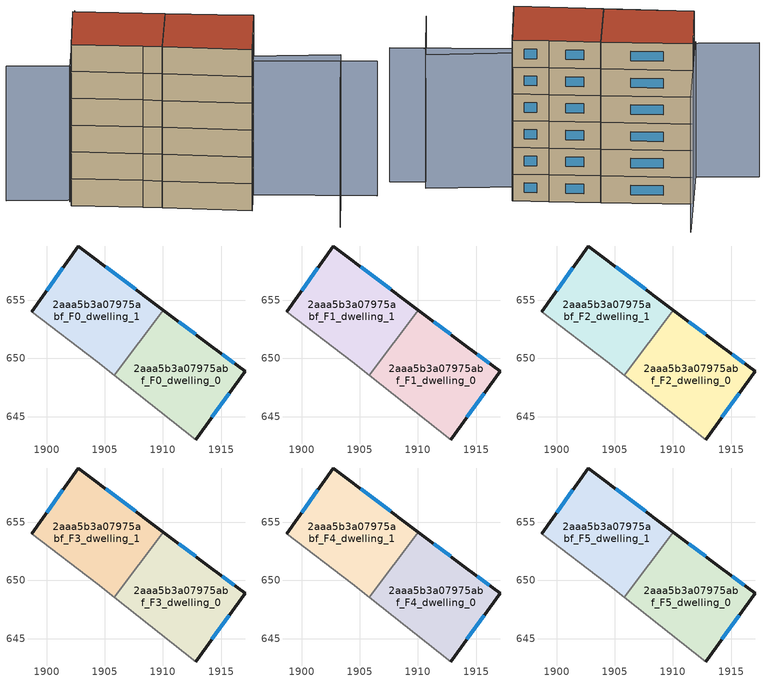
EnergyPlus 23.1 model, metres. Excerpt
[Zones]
2aaa5b3a07975abf_F0_dwelling_0
 floor ground (EU_floor_Construction): 1914.17,651.04 1917.05,648.89 1912.83,643.01 1905.83,648.53 1910.03,654.14 z0
 wall outside (EU_wall_Construction): 1912.83,643.01 1917.05,648.89 1914.17,651.04 1910.03,654.14 z0:3
 wall adiabatic (EU_wall_Construction): 1905.83,648.53 1912.83,643.01 z0:3
 wall to 2aaa5b3a07975abf_F0_dwelling_1 (EU_wall_Construction): 1910.03,654.14 1905.83,648.53 z0:3
 window (EU_Window_Construction): 1912.83,652.04 1911.37,653.14 / 1916.11,649.59 1915.1,650.34 / 1914.19,644.92 1915.68,646.98 z0.97:2.03
2aaa5b3a07975abf_F0_dwelling_1
 floor ground (EU_floor_Construction): 1910.03,654.14 1905.83,648.53 1904.34,649.71 1898.71,654 1902.71,659.62 z0
 wall outside (EU_wall_Construction): 1910.03,654.14 1902.71,659.62 1898.71,654 z0:3
 wall adiabatic (EU_wall_Construction): 1898.71,654 1904.34,649.71 1905.83,648.53 z0:3
 window (EU_Window_Construction): 1901.41,657.8 1900,655.82 / 1907.66,655.92 1905.08,657.84 z0.97:2.03
2aaa5b3a07975abf_F1_dwelling_0
 floor to 2aaa5b3a07975abf_F0_dwelling_0 (EU_floor_Construction): 1914.17,651.04 1917.05,648.89 1912.83,643.01 1905.83,648.53 1910.03,654.14 z3
 wall outside (EU_wall_Construction): 1912.83,643.01 1917.05,648.89 1914.17,651.04 1910.03,654.14 z3:6
 wall adiabatic (EU_wall_Construction): 1905.83,648.53 1912.83,643.01 z3:6
 wall to 2aaa5b3a07975abf_F1_dwelling_1 (EU_wall_Construction): 1910.03,654.14 1905.83,648.53 z3:6
 window (EU_Window_Construction): 1912.83,652.04 1911.37,653.14 / 1916.11,649.59 1915.1,650.34 / 1914.19,644.92 1915.68,646.98 z3.97:5.03
2aaa5b3a07975abf_F1_dwelling_1
 floor to 2aaa5b3a07975abf_F0_dwelling_1 (EU_floor_Construction): 1910.03,654.14 1905.83,648.53 1904.34,649.71 1898.71,654 1902.71,659.62 z3
 wall outside (EU_wall_Construction): 1910.03,654.14 1902.71,659.62 1898.71,654 z3:6
 wall adiabatic (EU_wall_Construction): 1898.71,654 1904.34,649.71 1905.83,648.53 z3:6
 window (EU_Window_Construction): 1901.41,657.8 1900,655.82 / 1907.66,655.92 1905.08,657.84 z3.97:5.03
2aaa5b3a07975abf_F2_dwelling_0
 floor to 2aaa5b3a07975abf_F1_dwelling_0 (EU_floor_Construction): 1914.17,651.04 1917.05,648.89 1912.83,643.01 1905.83,648.53 1910.03,654.14 z6
 wall outside (EU_wall_Construction): 1912.83,643.01 1917.05,648.89 1914.17,651.04 1910.03,654.14 z6:9
 wall adiabatic (EU_wall_Construction): 1905.83,648.53 1912.83,643.01 z6:9
 wall to 2aaa5b3a07975abf_F2_dwelling_1 (EU_wall_Construction): 1910.03,654.14 1905.83,648.53 z6:9
 window (EU_Window_Construction): 1912.83,652.04 1911.37,653.14 / 1916.11,649.59 1915.1,650.34 / 1914.19,644.92 1915.68,646.98 z6.97:8.03
2aaa5b3a07975abf_F2_dwelling_1
 floor to 2aaa5b3a07975abf_F1_dwelling_1 (EU_floor_Construction): 1910.03,654.14 1905.83,648.53 1904.34,649.71 1898.71,654 1902.71,659.62 z6
 wall outside (EU_wall_Construction): 1910.03,654.14 1902.71,659.62 1898.71,654 z6:9
 wall adiabatic (EU_wall_Construction): 1898.71,654 1904.34,649.71 1905.83,648.53 z6:9
 window (EU_Window_Construction): 1901.41,657.8 1900,655.82 / 1907.66,655.92 1905.08,657.84 z6.97:8.03
2aaa5b3a07975abf_F3_dwelling_0
 floor to 2aaa5b3a07975abf_F2_dwelling_0 (EU_floor_Construction): 1914.17,651.04 1917.05,648.89 1912.83,643.01 1905.83,648.53 1910.03,654.14 z9
 wall outside (EU_wall_Construction): 1912.83,643.01 1917.05,648.89 1914.17,651.04 1910.03,654.14 z9:12
 wall adiabatic (EU_wall_Construction): 1905.83,648.53 1912.83,643.01 z9:12
 wall to 2aaa5b3a07975abf_F3_dwelling_1 (EU_wall_Construction): 1910.03,654.14 1905.83,648.53 z9:12
 window (EU_Window_Construction): 1912.83,652.04 1911.37,653.14 / 1916.11,649.59 1915.1,650.34 / 1914.19,644.92 1915.68,646.98 z9.97:11.03
2aaa5b3a07975abf_F3_dwelling_1
 floor to 2aaa5b3a07975abf_F2_dwelling_1 (EU_floor_Construction): 1910.03,654.14 1905.83,648.53 1904.34,649.71 1898.71,654 1902.71,659.62 z9
 wall outside (EU_wall_Construction): 1910.03,654.14 1902.71,659.62 1898.71,654 z9:12
 wall adiabatic (EU_wall_Construction): 1898.71,654 1904.34,649.71 1905.83,648.53 z9:12
 window (EU_Window_Construction): 1901.41,657.8 1900,655.82 / 1907.66,655.92 1905.08,657.84 z9.97:11.03
2aaa5b3a07975abf_F4_dwelling_0
 floor to 2aaa5b3a07975abf_F3_dwelling_0 (EU_floor_Construction): 1914.17,651.04 1917.05,648.89 1912.83,643.01 1905.83,648.53 1910.03,654.14 z12
 wall outside (EU_wall_Construction): 1912.83,643.01 1917.05,648.89 1914.17,651.04 1910.03,654.14 z12:15
 wall adiabatic (EU_wall_Construction): 1905.83,648.53 1912.83,643.01 z12:15
 wall to 2aaa5b3a07975abf_F4_dwelling_1 (EU_wall_Construction): 1910.03,654.14 1905.83,648.53 z12:15
 window (EU_Window_Construction): 1912.83,652.04 1911.37,653.14 / 1916.11,649.59 1915.1,650.34 / 1914.19,644.92 1915.68,646.98 z12.97:14.03
2aaa5b3a07975abf_F4_dwelling_1
 floor to 2aaa5b3a07975abf_F3_dwelling_1 (EU_floor_Construction): 1910.03,654.14 1905.83,648.53 1904.34,649.71 1898.71,654 1902.71,659.62 z12
 wall outside (EU_wall_Construction): 1910.03,654.14 1902.71,659.62 1898.71,654 z12:15
 wall adiabatic (EU_wall_Construction): 1898.71,654 1904.34,649.71 1905.83,648.53 z12:15
 window (EU_Window_Construction): 1901.41,657.8 1900,655.82 / 1907.66,655.92 1905.08,657.84 z12.97:14.03
2aaa5b3a07975abf_F5_dwelling_0
 floor to 2aaa5b3a07975abf_F4_dwelling_0 (EU_floor_Construction): 1914.17,651.04 1917.05,648.89 1912.83,643.01 1905.83,648.53 1910.03,654.14 z15
 wall outside (EU_wall_Construction): 1912.83,643.01 1917.05,648.89 1914.17,651.04 1910.03,654.14 z15:18
 wall adiabatic (EU_wall_Construction): 1905.83,648.53 1912.83,643.01 z15:18
 wall to 2aaa5b3a07975abf_F5_dwelling_1 (EU_wall_Construction): 1910.03,654.14 1905.83,648.53 z15:18
 window (EU_Window_Construction): 1912.83,652.04 1911.37,653.14 / 1916.11,649.59 1915.1,650.34 / 1914.19,644.92 1915.68,646.98 z15.97:17.03
 roof outside (EU_roof_Construction): 1912.83,643.01 1917.05,648.89 1914.17,651.04 1910.03,654.14 1905.83,648.53 z18
2aaa5b3a07975abf_F5_dwelling_1
 floor to 2aaa5b3a07975abf_F4_dwelling_1 (EU_floor_Construction): 1910.03,654.14 1905.83,648.53 1904.34,649.71 1898.71,654 1902.71,659.62 z15
 wall outside (EU_wall_Construction): 1910.03,654.14 1902.71,659.62 1898.71,654 z15:18
 wall adiabatic (EU_wall_Construction): 1898.71,654 1904.34,649.71 1905.83,648.53 z15:18
 window (EU_Window_Construction): 1901.41,657.8 1900,655.82 / 1907.66,655.92 1905.08,657.84 z15.97:17.03
 roof outside (EU_roof_Construction): 1905.83,648.53 1910.03,654.14 1902.71,659.62 1898.71,654 1904.34,649.71 z18
shading: 1914.6,646.93 1922.63,641.87 / 1918.04,635.27 1921.87,640.74 / 1921.87,640.74 1924.8,638.69 / 1893.99,658.51 1914.21,645.1 / 1924.78,638.67 1914.8,645.75 / 1914.8,645.75 1917.03,648.9 / 1906.18,664.3 1899.08,654.78 z0:15
[Building]
EU S2 Campaign: North Axis=0; Terrain=City; Solar Distribution=FullExterior
[Site:Location]
Bologna: Latitude=44.5; Longitude=11.25; Time Zone=1; Elevation=37
[SizingPeriod:WeatherFileDays]
AnnualSizingPeriod: Begin Month=1; Begin Day of Month=1; End Month=12; End Day of Month=31; Day of Week for Start Day=Monday; Use Weather File Daylight Saving Period=No; Use Weather File Rain and Snow Indicators=No
[MATERIAL]
EU_InternalMass_Material: Roughness=MediumRough; Thickness=0.1; Conductivity=1; Density=1800; Specific Heat=900; Thermal Absorptance=0.9; Solar Absorptance=0.7; Visible Absorptance=0.7
[MATERIAL:NOMASS] Roughness=MediumRough; Thermal Absorptance=0.9; Solar Absorptance=0.7; Visible Absorptance=0.7
Name | Thermal Resistance
EU_wall_NoMass | 0.779417
EU_roof_NoMass | 0.435466
EU_floor_NoMass | 0.588222
[WINDOWMATERIAL:SIMPLEGLAZINGSYSTEM]
EU_Window_SimpleGlazing: UFactor=5.16242; Solar Heat Gain Coefficient=0.85; Visible Transmittance=0.85
[CONSTRUCTION]
EU_wall_Construction: EU_wall_NoMass
EU_roof_Construction: EU_roof_NoMass
EU_floor_Construction: EU_floor_NoMass
EU_Window_Construction: EU_Window_SimpleGlazing
EU_InternalMass_Construction: EU_InternalMass_Material
[ZONE] Type=1; Multiplier=1; Ceiling Height=autocalculate; Floor Area=autocalculate; Part of Total Floor Area=Yes
Name | Volume
2aaa5b3a07975abf_F0_dwelling_0 | 188.692
2aaa5b3a07975abf_F1_dwelling_0; 2aaa5b3a07975abf_F2_dwelling_0; 2aaa5b3a07975abf_F3_dwelling_0; 2aaa5b3a07975abf_F4_dwelling_0; 2aaa5b3a07975abf_F5_dwelling_0 | 188.691
2aaa5b3a07975abf_F0_dwelling_1 | 188.697
2aaa5b3a07975abf_F1_dwelling_1; 2aaa5b3a07975abf_F2_dwelling_1; 2aaa5b3a07975abf_F3_dwelling_1; 2aaa5b3a07975abf_F4_dwelling_1; 2aaa5b3a07975abf_F5_dwelling_1 | 188.698
[INTERNALMASS] Construction=EU_InternalMass_Construction
Name | Zone or ZoneList | Surface Area
2aaa5b3a07975abf_F0_dwelling_0_EU_InternalMass | 2aaa5b3a07975abf_F0_dwelling_0 | 62.8973
2aaa5b3a07975abf_F0_dwelling_1_EU_InternalMass | 2aaa5b3a07975abf_F0_dwelling_1 | 62.8999
2aaa5b3a07975abf_F1_dwelling_0_EU_InternalMass | 2aaa5b3a07975abf_F1_dwelling_0 | 62.8973
2aaa5b3a07975abf_F1_dwelling_1_EU_InternalMass | 2aaa5b3a07975abf_F1_dwelling_1 | 62.8999
2aaa5b3a07975abf_F2_dwelling_0_EU_InternalMass | 2aaa5b3a07975abf_F2_dwelling_0 | 62.8973
2aaa5b3a07975abf_F2_dwelling_1_EU_InternalMass | 2aaa5b3a07975abf_F2_dwelling_1 | 62.8999
2aaa5b3a07975abf_F3_dwelling_0_EU_InternalMass | 2aaa5b3a07975abf_F3_dwelling_0 | 62.8973
2aaa5b3a07975abf_F3_dwelling_1_EU_InternalMass | 2aaa5b3a07975abf_F3_dwelling_1 | 62.8999
2aaa5b3a07975abf_F4_dwelling_0_EU_InternalMass | 2aaa5b3a07975abf_F4_dwelling_0 | 62.8973
2aaa5b3a07975abf_F4_dwelling_1_EU_InternalMass | 2aaa5b3a07975abf_F4_dwelling_1 | 62.8999
2aaa5b3a07975abf_F5_dwelling_0_EU_InternalMass | 2aaa5b3a07975abf_F5_dwelling_0 | 62.8973
2aaa5b3a07975abf_F5_dwelling_1_EU_InternalMass | 2aaa5b3a07975abf_F5_dwelling_1 | 62.8999
[OTHEREQUIPMENT] Fuel Type=Electricity; Design Level Calculation Method=Watts/Area; Power per Zone Floor Area=1; Fraction Latent=0; Fraction Radiant=0; Fraction Lost=0; Carbon Dioxide Generation Rate=0; EndUse Subcategory=EU_Step8_InternalGains
Name | Zone or ZoneList or Space or SpaceList | Schedule
EU_Step8_InternalGain_2aaa5b3a07975abf_F0_dwelling_0_f000 | 2aaa5b3a07975abf_F0_dwelling_0 | EU_Step8_GainSchedule_2aaa5b3a07975abf_F0_dwelling_0_f000
EU_Step8_InternalGain_2aaa5b3a07975abf_F0_dwelling_1_f000 | 2aaa5b3a07975abf_F0_dwelling_1 | EU_Step8_GainSchedule_2aaa5b3a07975abf_F0_dwelling_1_f000
EU_Step8_InternalGain_2aaa5b3a07975abf_F1_dwelling_0_f000 | 2aaa5b3a07975abf_F1_dwelling_0 | EU_Step8_GainSchedule_2aaa5b3a07975abf_F1_dwelling_0_f000
EU_Step8_InternalGain_2aaa5b3a07975abf_F1_dwelling_1_f000 | 2aaa5b3a07975abf_F1_dwelling_1 | EU_Step8_GainSchedule_2aaa5b3a07975abf_F1_dwelling_1_f000
EU_Step8_InternalGain_2aaa5b3a07975abf_F2_dwelling_0_f000 | 2aaa5b3a07975abf_F2_dwelling_0 | EU_Step8_GainSchedule_2aaa5b3a07975abf_F2_dwelling_0_f000
EU_Step8_InternalGain_2aaa5b3a07975abf_F2_dwelling_1_f000 | 2aaa5b3a07975abf_F2_dwelling_1 | EU_Step8_GainSchedule_2aaa5b3a07975abf_F2_dwelling_1_f000
EU_Step8_InternalGain_2aaa5b3a07975abf_F3_dwelling_0_f000 | 2aaa5b3a07975abf_F3_dwelling_0 | EU_Step8_GainSchedule_2aaa5b3a07975abf_F3_dwelling_0_f000
EU_Step8_InternalGain_2aaa5b3a07975abf_F3_dwelling_1_f000 | 2aaa5b3a07975abf_F3_dwelling_1 | EU_Step8_GainSchedule_2aaa5b3a07975abf_F3_dwelling_1_f000
EU_Step8_InternalGain_2aaa5b3a07975abf_F4_dwelling_0_f000 | 2aaa5b3a07975abf_F4_dwelling_0 | EU_Step8_GainSchedule_2aaa5b3a07975abf_F4_dwelling_0_f000
EU_Step8_InternalGain_2aaa5b3a07975abf_F4_dwelling_1_f000 | 2aaa5b3a07975abf_F4_dwelling_1 | EU_Step8_GainSchedule_2aaa5b3a07975abf_F4_dwelling_1_f000
EU_Step8_InternalGain_2aaa5b3a07975abf_F5_dwelling_0_f000 | 2aaa5b3a07975abf_F5_dwelling_0 | EU_Step8_GainSchedule_2aaa5b3a07975abf_F5_dwelling_0_f000
EU_Step8_InternalGain_2aaa5b3a07975abf_F5_dwelling_1_f000 | 2aaa5b3a07975abf_F5_dwelling_1 | EU_Step8_GainSchedule_2aaa5b3a07975abf_F5_dwelling_1_f000
[ZONEVENTILATION:DESIGNFLOWRATE] Schedule=EU_AlwaysOn; Design Flow Rate Calculation Method=AirChanges/Hour; Air Changes per Hour=0.712058; Ventilation Type=Natural; Fan Pressure Rise=0; Fan Total Efficiency=1; Constant Term Coefficient=1; Temperature Term Coefficient=0; Velocity Term Coefficient=0; Velocity Squared Term Coefficient=0; Minimum Indoor Temperature=-100; Maximum Indoor Temperature=100; Delta Temperature=-100; Minimum Outdoor Temperature=-100; Maximum Outdoor Temperature=100; Maximum Wind Speed=40
Name | Zone or ZoneList or Space or SpaceList
EU_ConstantAir_2aaa5b3a07975abf_F0_dwelling_0 | 2aaa5b3a07975abf_F0_dwelling_0
EU_ConstantAir_2aaa5b3a07975abf_F0_dwelling_1 | 2aaa5b3a07975abf_F0_dwelling_1
EU_ConstantAir_2aaa5b3a07975abf_F1_dwelling_0 | 2aaa5b3a07975abf_F1_dwelling_0
EU_ConstantAir_2aaa5b3a07975abf_F1_dwelling_1 | 2aaa5b3a07975abf_F1_dwelling_1
EU_ConstantAir_2aaa5b3a07975abf_F2_dwelling_0 | 2aaa5b3a07975abf_F2_dwelling_0
EU_ConstantAir_2aaa5b3a07975abf_F2_dwelling_1 | 2aaa5b3a07975abf_F2_dwelling_1
EU_ConstantAir_2aaa5b3a07975abf_F3_dwelling_0 | 2aaa5b3a07975abf_F3_dwelling_0
EU_ConstantAir_2aaa5b3a07975abf_F3_dwelling_1 | 2aaa5b3a07975abf_F3_dwelling_1
EU_ConstantAir_2aaa5b3a07975abf_F4_dwelling_0 | 2aaa5b3a07975abf_F4_dwelling_0
EU_ConstantAir_2aaa5b3a07975abf_F4_dwelling_1 | 2aaa5b3a07975abf_F4_dwelling_1
EU_ConstantAir_2aaa5b3a07975abf_F5_dwelling_0 | 2aaa5b3a07975abf_F5_dwelling_0
EU_ConstantAir_2aaa5b3a07975abf_F5_dwelling_1 | 2aaa5b3a07975abf_F5_dwelling_1
[HVACTEMPLATE:THERMOSTAT] Constant Heating Setpoint=20; Constant Cooling Setpoint=50
EU_HeatOnly_2aaa5b3a07975abf_F0_dwelling_0; EU_HeatOnly_2aaa5b3a07975abf_F0_dwelling_1; EU_HeatOnly_2aaa5b3a07975abf_F1_dwelling_0; EU_HeatOnly_2aaa5b3a07975abf_F1_dwelling_1; EU_HeatOnly_2aaa5b3a07975abf_F2_dwelling_0; EU_HeatOnly_2aaa5b3a07975abf_F2_dwelling_1; EU_HeatOnly_2aaa5b3a07975abf_F3_dwelling_0; EU_HeatOnly_2aaa5b3a07975abf_F3_dwelling_1; EU_HeatOnly_2aaa5b3a07975abf_F4_dwelling_0; EU_HeatOnly_2aaa5b3a07975abf_F4_dwelling_1; EU_HeatOnly_2aaa5b3a07975abf_F5_dwelling_0; EU_HeatOnly_2aaa5b3a07975abf_F5_dwelling_1
[HVACTEMPLATE:ZONE:IDEALLOADSAIRSYSTEM] System Availability Schedule=EU_AlwaysOn; Maximum Heating Supply Air Temperature=50; Minimum Cooling Supply Air Temperature=13; Maximum Heating Supply Air Humidity Ratio=0.0156; Minimum Cooling Supply Air Humidity Ratio=0.0077; Heating Limit=NoLimit; Cooling Limit=NoLimit; Heating Availability Schedule=EU_AlwaysOn; Cooling Availability Schedule=EU_CoolingOff; Dehumidification Control Type=ConstantSensibleHeatRatio; Cooling Sensible Heat Ratio=0.7; Dehumidification Setpoint=60; Humidification Control Type=None; Humidification Setpoint=30; Outdoor Air Method=None; Outdoor Air Flow Rate per Person=0.00944; Outdoor Air Flow Rate per Zone Floor Area=0; Outdoor Air Flow Rate per Zone=0; Demand Controlled Ventilation Type=None; Outdoor Air Economizer Type=NoEconomizer; Heat Recovery Type=None; Sensible Heat Recovery Effectiveness=0.7; Latent Heat Recovery Effectiveness=0.65
Name | Template Thermostat
2aaa5b3a07975abf_F0_dwelling_0 | EU_HeatOnly_2aaa5b3a07975abf_F0_dwelling_0
2aaa5b3a07975abf_F0_dwelling_1 | EU_HeatOnly_2aaa5b3a07975abf_F0_dwelling_1
2aaa5b3a07975abf_F1_dwelling_0 | EU_HeatOnly_2aaa5b3a07975abf_F1_dwelling_0
2aaa5b3a07975abf_F1_dwelling_1 | EU_HeatOnly_2aaa5b3a07975abf_F1_dwelling_1
2aaa5b3a07975abf_F2_dwelling_0 | EU_HeatOnly_2aaa5b3a07975abf_F2_dwelling_0
2aaa5b3a07975abf_F2_dwelling_1 | EU_HeatOnly_2aaa5b3a07975abf_F2_dwelling_1
2aaa5b3a07975abf_F3_dwelling_0 | EU_HeatOnly_2aaa5b3a07975abf_F3_dwelling_0
2aaa5b3a07975abf_F3_dwelling_1 | EU_HeatOnly_2aaa5b3a07975abf_F3_dwelling_1
2aaa5b3a07975abf_F4_dwelling_0 | EU_HeatOnly_2aaa5b3a07975abf_F4_dwelling_0
2aaa5b3a07975abf_F4_dwelling_1 | EU_HeatOnly_2aaa5b3a07975abf_F4_dwelling_1
2aaa5b3a07975abf_F5_dwelling_0 | EU_HeatOnly_2aaa5b3a07975abf_F5_dwelling_0
2aaa5b3a07975abf_F5_dwelling_1 | EU_HeatOnly_2aaa5b3a07975abf_F5_dwelling_1
[SIZING:ZONE] Zone Cooling Design Supply Air Temperature Input Method=SupplyAirTemperature; Zone Cooling Design Supply Air Temperature=13; Zone Heating Design Supply Air Temperature Input Method=SupplyAirTemperature; Zone Heating Design Supply Air Temperature=50; Zone Cooling Design Supply Air Humidity Ratio=0.008; Zone Heating Design Supply Air Humidity Ratio=0.008; Cooling Design Air Flow Method=DesignDay; Cooling Design Air Flow Rate=0; Cooling Minimum Air Flow per Zone Floor Area=0.000762; Cooling Minimum Air Flow=0; Cooling Minimum Air Flow Fraction=0.2; Heating Design Air Flow Method=DesignDay; Heating Design Air Flow Rate=0; Heating Maximum Air Flow per Zone Floor Area=0.002032; Heating Maximum Air Flow=0.141576; Heating Maximum Air Flow Fraction=0.3; Account for Dedicated Outdoor Air System=No; Dedicated Outdoor Air System Control Strategy=NeutralSupplyAir; Dedicated Outdoor Air Low Setpoint Temperature for Design=autosize; Dedicated Outdoor Air High Setpoint Temperature for Design=autosize; Zone Load Sizing Method=Sensible Load Only No Latent Load; Zone Latent Cooling Design Supply Air Humidity Ratio Input Method=HumidityRatioDifference; Zone Cooling Design Supply Air Humidity Ratio Difference=0.005; Zone Latent Heating Design Supply Air Humidity Ratio Input Method=HumidityRatioDifference; Zone Humidification Design Supply Air Humidity Ratio Difference=0.005
2aaa5b3a07975abf_F0_dwelling_0; 2aaa5b3a07975abf_F0_dwelling_1; 2aaa5b3a07975abf_F1_dwelling_0; 2aaa5b3a07975abf_F1_dwelling_1; 2aaa5b3a07975abf_F2_dwelling_0; 2aaa5b3a07975abf_F2_dwelling_1; 2aaa5b3a07975abf_F3_dwelling_0; 2aaa5b3a07975abf_F3_dwelling_1; 2aaa5b3a07975abf_F4_dwelling_0; 2aaa5b3a07975abf_F4_dwelling_1; 2aaa5b3a07975abf_F5_dwelling_0; 2aaa5b3a07975abf_F5_dwelling_1
[SCHEDULE:CONSTANT]
Name | Hourly Value
EU_AlwaysOn | 1
EU_CoolingOff | 0
[SCHEDULE:FILE] Column Number=1; Rows to Skip at Top=0; Number of Hours of Data=8760; Column Separator=Comma; Interpolate to Timestep=No; Minutes per Item=60; Adjust Schedule for Daylight Savings=Yes
Name | File
EU_Step8_GainSchedule_2aaa5b3a07975abf_F0_dwelling_0_f000 | ../../schedules/2aaa5b3a07975abf/2aaa5b3a07975abf_F0_dwelling_0_f000_gain.csv
EU_Step8_GainSchedule_2aaa5b3a07975abf_F0_dwelling_1_f000 | ../../schedules/2aaa5b3a07975abf/2aaa5b3a07975abf_F0_dwelling_1_f000_gain.csv
EU_Step8_GainSchedule_2aaa5b3a07975abf_F1_dwelling_0_f000 | ../../schedules/2aaa5b3a07975abf/2aaa5b3a07975abf_F1_dwelling_0_f000_gain.csv
EU_Step8_GainSchedule_2aaa5b3a07975abf_F1_dwelling_1_f000 | ../../schedules/2aaa5b3a07975abf/2aaa5b3a07975abf_F1_dwelling_1_f000_gain.csv
EU_Step8_GainSchedule_2aaa5b3a07975abf_F2_dwelling_0_f000 | ../../schedules/2aaa5b3a07975abf/2aaa5b3a07975abf_F2_dwelling_0_f000_gain.csv
EU_Step8_GainSchedule_2aaa5b3a07975abf_F2_dwelling_1_f000 | ../../schedules/2aaa5b3a07975abf/2aaa5b3a07975abf_F2_dwelling_1_f000_gain.csv
EU_Step8_GainSchedule_2aaa5b3a07975abf_F3_dwelling_0_f000 | ../../schedules/2aaa5b3a07975abf/2aaa5b3a07975abf_F3_dwelling_0_f000_gain.csv
EU_Step8_GainSchedule_2aaa5b3a07975abf_F3_dwelling_1_f000 | ../../schedules/2aaa5b3a07975abf/2aaa5b3a07975abf_F3_dwelling_1_f000_gain.csv
EU_Step8_GainSchedule_2aaa5b3a07975abf_F4_dwelling_0_f000 | ../../schedules/2aaa5b3a07975abf/2aaa5b3a07975abf_F4_dwelling_0_f000_gain.csv
EU_Step8_GainSchedule_2aaa5b3a07975abf_F4_dwelling_1_f000 | ../../schedules/2aaa5b3a07975abf/2aaa5b3a07975abf_F4_dwelling_1_f000_gain.csv
EU_Step8_GainSchedule_2aaa5b3a07975abf_F5_dwelling_0_f000 | ../../schedules/2aaa5b3a07975abf/2aaa5b3a07975abf_F5_dwelling_0_f000_gain.csv
EU_Step8_GainSchedule_2aaa5b3a07975abf_F5_dwelling_1_f000 | ../../schedules/2aaa5b3a07975abf/2aaa5b3a07975abf_F5_dwelling_1_f000_gain.csv
